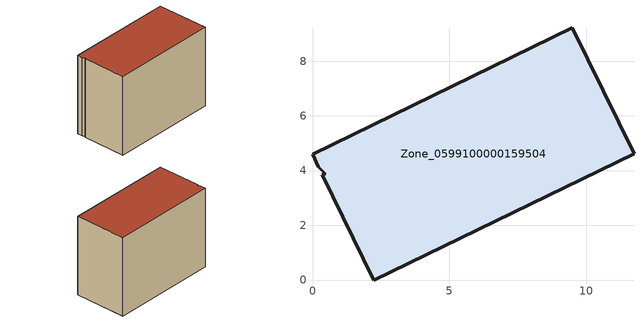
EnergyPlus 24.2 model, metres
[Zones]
Zone_0599100000159504
 floor ground (C_G): 2.24,0 0.36,3.84 0.46,3.89 0.22,4.14 0,4.59 9.5,9.21 11.75,4.61 z0
 wall outside (C_F): 2.24,0 11.75,4.61 9.5,9.21 0,4.59 0.22,4.14 0.46,3.89 0.36,3.84 2.24,0 z0:7.89
 roof outside (C_R): 0.36,3.84 2.24,0 11.75,4.61 9.5,9.21 0,4.59 0.22,4.14 0.46,3.89 z7.89
[BUILDING]
Pand.0599100000159504: North Axis=0; Terrain=City; Loads Convergence Tolerance Value=0.04; Temperature Convergence Tolerance Value=0.4; Solar Distribution=FullExterior; Maximum Number of Warmup Days=25; Minimum Number of Warmup Days=1
[Site:Location]
Rotterdam.The.Hague.AP_ZH_NLD Design_Conditions: Latitude=51.96; Longitude=4.45; Time Zone=1; Elevation=-4.5
[SITE:GROUNDTEMPERATURE:BUILDINGSURFACE]
18, 18, 18, 18, 18, 18, 18, 18, 18, 18, 18, 18
[MATERIAL] Thermal Absorptance=0.9; Solar Absorptance=0.7; Visible Absorptance=0.7
Name | Roughness | Thickness | Conductivity | Density | Specific Heat
G.TI.1975-1991 | MediumSmooth | 0.15 | 0.288461 | 540 | 1210
F.TI.1975-1991 | Rough | 0.3 | 0.230769 | 1920 | 840
R.TI.1975-1991 | MediumRough | 0.2 | 0.153846 | 1500 | 1000
[CONSTRUCTION]
C_G: G.TI.1975-1991
C_F: F.TI.1975-1991
C_R: R.TI.1975-1991
[ZONE]
Zone_0599100000159504: Type=1; Multiplier=1; Ceiling Height=Autocalculate; Volume=Autocalculate; Floor Area=autocalculate; Part of Total Floor Area=Yes
[ZONEINFILTRATION:DESIGNFLOWRATE]
Infil_Zone_0599100000159504: Zone or ZoneList or Space or SpaceList=Zone_0599100000159504; Schedule=AlwaysOn; Design Flow Rate Calculation Method=Flow/Area; Flow Rate per Floor Area=0.003; Constant Term Coefficient=1; Temperature Term Coefficient=0; Velocity Term Coefficient=0; Velocity Squared Term Coefficient=0
[HVACTEMPLATE:ZONE:IDEALLOADSAIRSYSTEM]
Zone_0599100000159504: Maximum Heating Supply Air Temperature=50; Minimum Cooling Supply Air Temperature=13; Maximum Heating Supply Air Humidity Ratio=0.0156; Minimum Cooling Supply Air Humidity Ratio=0.0077; Heating Limit=NoLimit; Cooling Limit=NoLimit; Dehumidification Control Type=ConstantSensibleHeatRatio; Cooling Sensible Heat Ratio=0.7; Dehumidification Setpoint=60; Humidification Control Type=None; Humidification Setpoint=30; Outdoor Air Method=None; Outdoor Air Flow Rate per Person=0.00944; Outdoor Air Flow Rate per Zone Floor Area=0; Outdoor Air Flow Rate per Zone=0; Demand Controlled Ventilation Type=None; Outdoor Air Economizer Type=NoEconomizer; Heat Recovery Type=None; Sensible Heat Recovery Effectiveness=0.7; Latent Heat Recovery Effectiveness=0.65
[ZONECONTROL:THERMOSTAT]
ThermostatControl_Zone_0599100000159504: Zone or ZoneList=Zone_0599100000159504; Control Type Schedule=DualSetpointControlType; Control 1=Thermostat_Zone_0599100000159504; Temperature Difference Between Cutout And Setpoint=0
[THERMOSTATSETPOINT:DUALSETPOINT]
Thermostat_Zone_0599100000159504: Heating Setpoint Temperature Schedule=HeatingSetpoint_Zone_0599100000159504; Cooling Setpoint Temperature Schedule=CoolingSetpoint_Zone_0599100000159504
[SCHEDULE:COMPACT]
HeatingSetpoint_Zone_0599100000159504: Through: 12/31, For: AllDays, Until: 24:00, 21
CoolingSetpoint_Zone_0599100000159504: Through: 12/31, For: AllDays, Until: 24:00, 24
DualSetpointControlType: Through: 12/31, For: AllDays, Until: 24:00, 4
AlwaysOn: Through: 12/31, For: AllDays, Until: 24:00, 1
